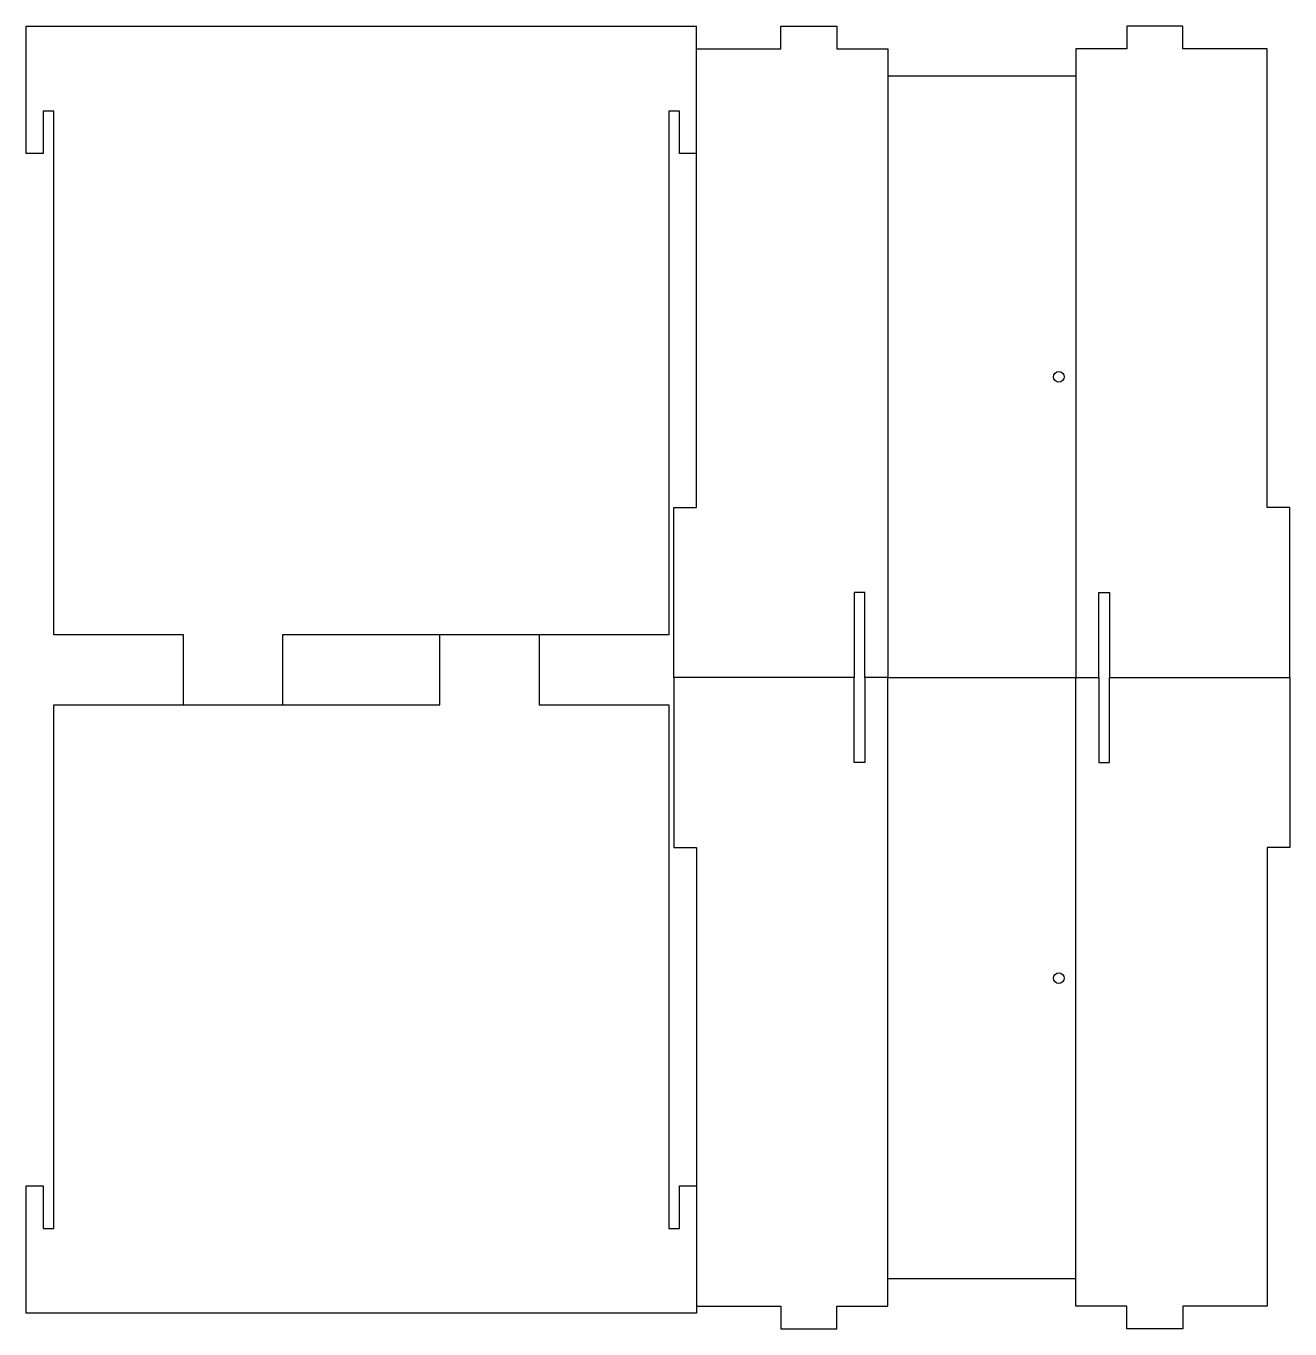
# Model space of a CAD drawing. Header units: millimetres. Extents: x -192 to 180, y -191 to 192.
import ezdxf

# ---------------------------------------------------------------- set-up
doc = ezdxf.new("R2010")
doc.units = ezdxf.units.MM
doc.layers.get('0').update_dxf_attribs({"lineweight": 25, "true_color": 0xffffff})

msp = doc.modelspace()

# ---------------------------------------------------------------- linework, layer by layer
for p, q in [((-192, 154.5), (-192, 192)), ((-192, 192), (5.3, 192)), ((5.3, 50.28), (5.3, 192)), ((30.08, 185.28), (30.08, 192)), ((30.08, 192), (46.6, 192)), ((46.6, 192), (46.6, 185.28)), ((131.91, 192), (131.91, 185.28)), ((148.43, 192), (131.91, 192)), ((148.43, 185.28), (148.43, 192)), ((5.3, 185.28), (30.08, 185.28)), ((46.6, 185.28), (61.58, 185.28)), ((61.58, 185.28), (61.58, 0.28)), ((116.93, 185.28), (116.93, 0.28)), ((131.91, 185.28), (116.93, 185.28)), ((173.21, 185.28), (148.43, 185.28)), ((173.21, 50.28), (173.21, 185.28)), ((116.93, 177.28), (61.58, 177.28)), ((-183.85, 167), (-187, 167)), ((-187, 167), (-187, 154.5)), ((-183.85, 12.88), (-183.85, 167)), ((0.3, 167), (-2.85, 167)), ((-2.85, 167), (-2.85, 12.88)), ((0.3, 154.5), (0.3, 167)), ((-187, 154.5), (-192, 154.5)), ((5.3, 154.5), (0.3, 154.5)), ((-1.42, 0.28), (-1.42, 50.28)), ((-1.42, 50.28), (5.3, 50.28)), ((179.93, 50.28), (173.21, 50.28)), ((179.93, 0.28), (179.93, 50.28)), ((51.71, 25.28), (51.71, 0.28)), ((54.86, 25.28), (51.71, 25.28)), ((54.86, 0.28), (54.86, 25.28)), ((123.65, 25.28), (126.8, 25.28)), ((123.65, 0.28), (123.65, 25.28)), ((126.8, 25.28), (126.8, 0.28)), ((-145.7, 12.88), (-183.85, 12.88)), ((-145.7, -7.72), (-145.7, 12.88)), ((-116.5, 12.88), (-116.5, -7.72)), ((-2.85, 12.88), (-116.5, 12.88)), ((-70.2, -7.72), (-70.2, 12.88)), ((-41, 12.88), (-41, -7.72)), ((-1.42, 0.28), (-1.42, -49.72)), ((51.71, 0.28), (-1.42, 0.28)), ((51.71, -24.72), (51.71, 0.28)), ((61.58, 0.28), (54.86, 0.28)), ((54.86, 0.28), (54.86, -24.72)), ((61.58, 0.28), (116.93, 0.28)), ((61.58, -184.72), (61.58, 0.28)), ((116.93, 0.28), (123.65, 0.28)), ((116.93, -184.72), (116.93, 0.28)), ((123.65, 0.28), (123.65, -24.72)), ((126.8, 0.28), (179.93, 0.28)), ((126.8, -24.72), (126.8, 0.28)), ((179.93, 0.28), (179.93, -49.72)), ((-183.85, -7.72), (-70.2, -7.72)), ((-183.85, -161.84), (-183.85, -7.72)), ((-41, -7.72), (-2.85, -7.72)), ((-2.85, -7.72), (-2.85, -161.84)), ((54.86, -24.72), (51.71, -24.72)), ((123.65, -24.72), (126.8, -24.72)), ((-1.42, -49.72), (5.3, -49.72)), ((5.3, -49.72), (5.3, -186.84)), ((173.21, -49.72), (173.21, -184.72)), ((179.93, -49.72), (173.21, -49.72)), ((-192, -149.34), (-187, -149.34)), ((-192, -186.84), (-192, -149.34)), ((-187, -149.34), (-187, -161.84)), ((0.3, -149.34), (5.3, -149.34)), ((0.3, -161.84), (0.3, -149.34)), ((-187, -161.84), (-183.85, -161.84)), ((-2.85, -161.84), (0.3, -161.84)), ((116.93, -176.72), (61.58, -176.72)), ((5.3, -186.84), (-192, -186.84)), ((5.3, -184.72), (30.08, -184.72)), ((30.08, -184.72), (30.08, -191.44)), ((46.6, -191.44), (46.6, -184.72)), ((46.6, -184.72), (61.58, -184.72)), ((131.91, -184.72), (116.93, -184.72)), ((131.91, -191.44), (131.91, -184.72)), ((148.43, -184.72), (148.43, -191.44)), ((173.21, -184.72), (148.43, -184.72)), ((30.08, -191.44), (46.6, -191.44)), ((148.43, -191.44), (131.91, -191.44))]:
    msp.add_line(p, q)
for centre in [(111.93, 88.78), (111.93, -88.22)]:
    msp.add_circle(centre, 1.57)

doc.saveas('drawing.dxf')
